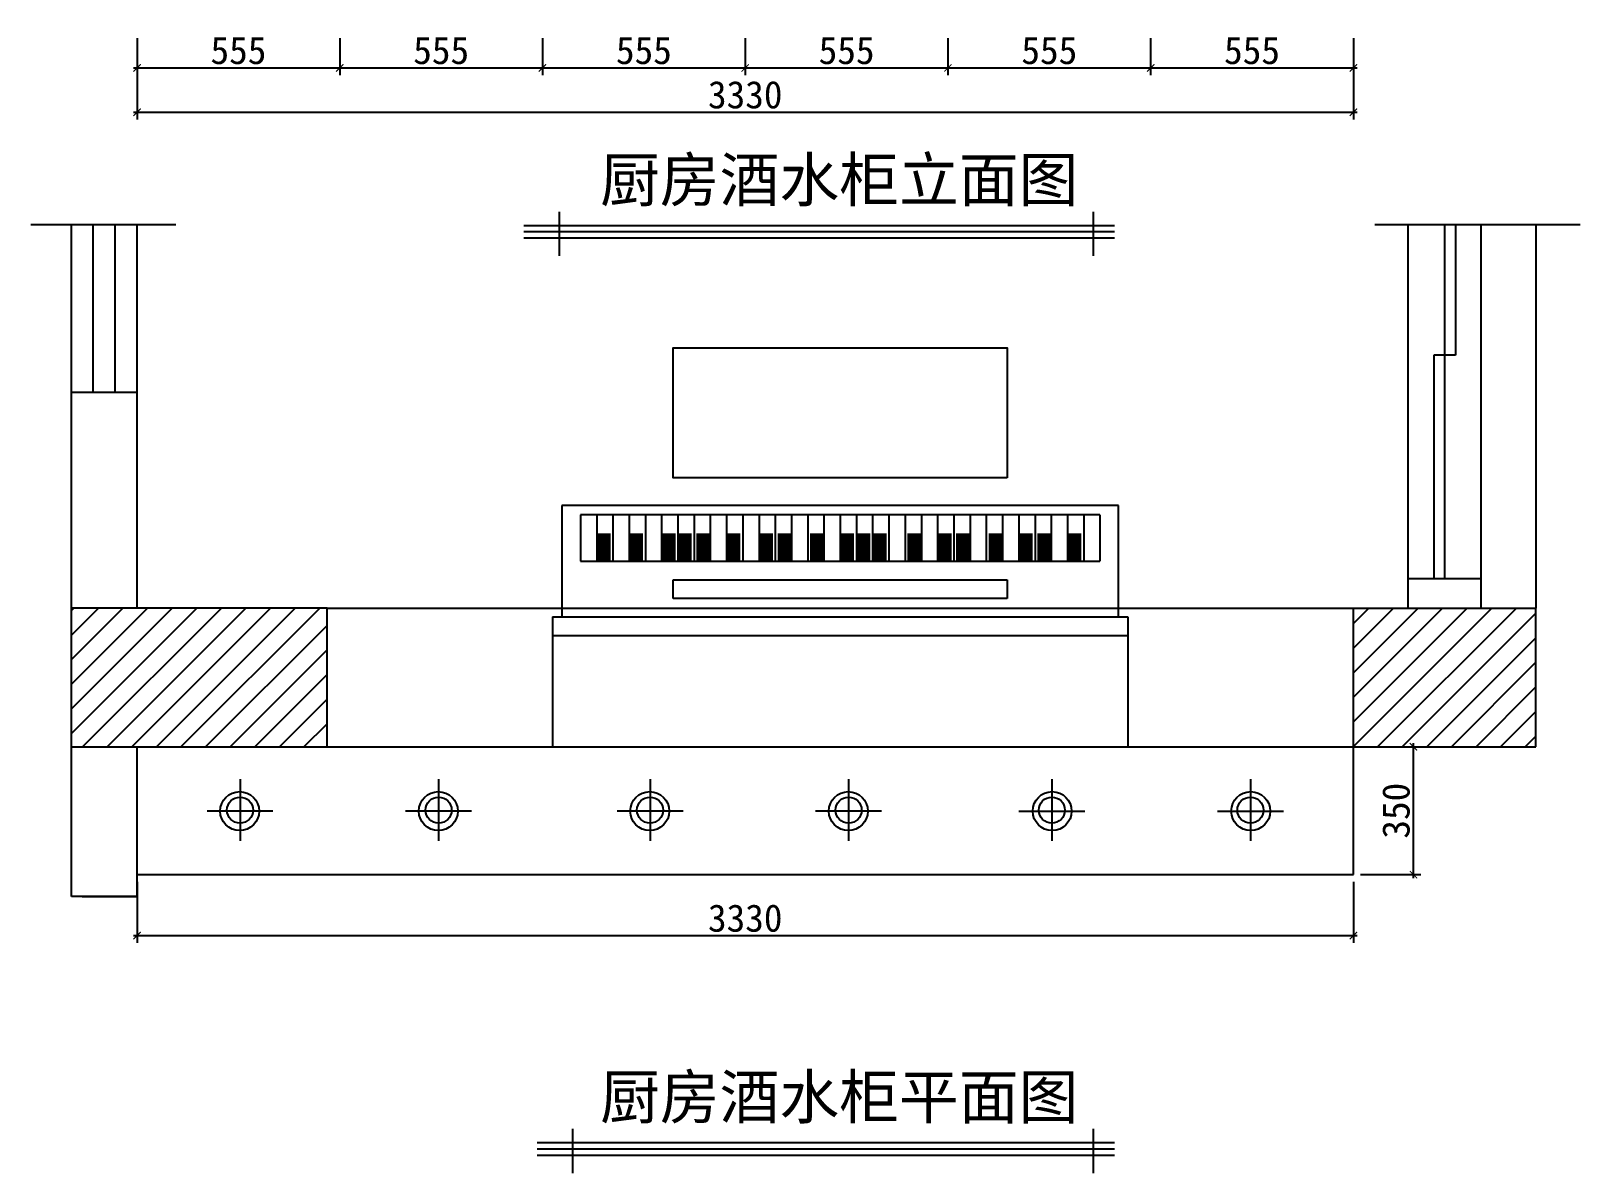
# Model space of a CAD drawing. Header units: millimetres. Extents: x 71641 to 191108, y -23091 to 29972.
# Drawn here: x 167646 to 171887, y -23091 to -19963 of the extents above; entities that cross this region are included whole.
import ezdxf

# ---------------------------------------------------------------- set-up
doc = ezdxf.new("R2010")
doc.units = ezdxf.units.MM
doc.layers.add('00', color=1, linetype='Continuous')
doc.layers.add('LAYER4', color=4, linetype='Continuous')
doc.styles.add('30', font='SimSun.ttf', dxfattribs={"height": 75})
doc.styles.get("Standard").update_dxf_attribs({"font": 'SimSun.ttf', "height": 150})
doc.dimstyles.new('30', dxfattribs={"dimscale": 0, "dimtxt": 90, "dimasz": 20, "dimexe": 20, "dimexo": 20, "dimgap": 10, "dimtad": 1, "dimdec": 0, "dimzin": 0, "dimdsep": 46, "dimtxsty": '30', "dimblk": 'ARCHTICK', "dimcen": 20, "dimdle": 10, "dimclrd": 8, "dimclre": 8, "dimclrt": 2, "dimadec": 0, "dimazin": 0, "dimtfac": 1, "dimtdec": 0, "dimtmove": 2, "dimatfit": 3, "dimldrblk": 'DOT', "dimfxl": 0, "dimtolj": 2, "dimtzin": 0, "dimlwd": -1, "dimarcsym": 0})

# ---------------------------------------------------------------- blocks, each defined once
blk = doc.blocks.new('117')
at = {"color": 191, "linetype": 'ByBlock'}
for p, q in [((-36007.8, 53407.4), (-37582.6, 53407.4)), ((-37582.6, 53051.8), (-37582.6, 53407.4)), ((-36007.8, 53051.8), (-36007.8, 53407.4)), ((-37557.2, 53051.8), (-37557.2, 52747)), ((-36033.2, 52747), (-36033.2, 53051.8)), ((-37557.2, 52747), (-36033.2, 52747))]:
    blk.add_line(p, q, dxfattribs=at)
at = {"color": 8, "linetype": 'ByBlock'}
for p, q in [((-36007.8, 53102.6), (-37582.6, 53102.6)), ((-36007.8, 53051.8), (-37582.6, 53051.8)), ((-37252.4, 53001), (-36338, 53001)), ((-37252.4, 52950.2), (-37252.4, 53001)), ((-36338, 53001), (-36338, 52950.2)), ((-36338, 52950.2), (-37252.4, 52950.2)), ((-36084, 52899.4), (-37506.4, 52899.4)), ((-37506.4, 52772.4), (-37506.4, 52899.4)), ((-37462, 52772.4), (-37462, 52899.4)), ((-37417.5, 52772.4), (-37417.5, 52899.4)), ((-37373.1, 52772.4), (-37373.1, 52899.4)), ((-37328.6, 52772.4), (-37328.6, 52899.4)), ((-37284.2, 52772.4), (-37284.2, 52899.4)), ((-37239.7, 52772.4), (-37239.7, 52899.4)), ((-37195.3, 52772.4), (-37195.3, 52899.4)), ((-37150.8, 52772.4), (-37150.8, 52899.4)), ((-37106.4, 52772.4), (-37106.4, 52899.4)), ((-37061.9, 52772.4), (-37061.9, 52899.4)), ((-37017.5, 52772.4), (-37017.5, 52899.4)), ((-36973, 52772.4), (-36973, 52899.4)), ((-36928.6, 52772.4), (-36928.6, 52899.4)), ((-36884.1, 52772.4), (-36884.1, 52899.4)), ((-36839.7, 52772.4), (-36839.7, 52899.4)), ((-36795.2, 52772.4), (-36795.2, 52899.4)), ((-36750.8, 52772.4), (-36750.8, 52899.4)), ((-36706.3, 52772.4), (-36706.3, 52899.4)), ((-36661.9, 52772.4), (-36661.9, 52899.4)), ((-36617.4, 52772.4), (-36617.4, 52899.4)), ((-36573, 52772.4), (-36573, 52899.4)), ((-36528.5, 52772.4), (-36528.5, 52899.4)), ((-36484.1, 52772.4), (-36484.1, 52899.4)), ((-36439.6, 52772.4), (-36439.6, 52899.4)), ((-36395.2, 52772.4), (-36395.2, 52899.4)), ((-36350.7, 52772.4), (-36350.7, 52899.4)), ((-36306.3, 52772.4), (-36306.3, 52899.4)), ((-36261.8, 52772.4), (-36261.8, 52899.4)), ((-36217.4, 52772.4), (-36217.4, 52899.4)), ((-36172.9, 52772.4), (-36172.9, 52899.4)), ((-36128.5, 52772.4), (-36128.5, 52899.4)), ((-36084, 52772.4), (-36084, 52899.4)), ((-37506.4, 52772.4), (-36084, 52772.4))]:
    blk.add_line(p, q, dxfattribs=at)
at = {"color": 191, "linetype": 'ByBlock', "const_width": 38.1}
for points in [[(-37436.6, 52899.4), (-37436.6, 52823.2)], [(-37354, 52899.4), (-37354, 52823.2)], [(-37303.2, 52899.4), (-37303.2, 52823.2)], [(-37220.7, 52899.4), (-37220.7, 52823.2)], [(-37131.8, 52899.4), (-37131.8, 52823.2)], [(-37081, 52899.4), (-37081, 52823.2)], [(-36998.4, 52899.4), (-36998.4, 52823.2)], [(-36903.2, 52899.4), (-36903.2, 52823.2)], [(-36858.7, 52899.4), (-36858.7, 52823.2)], [(-36814.3, 52899.4), (-36814.3, 52823.2)], [(-36731.7, 52899.4), (-36731.7, 52823.2)], [(-36642.8, 52899.4), (-36642.8, 52823.2)], [(-36592, 52899.4), (-36592, 52823.2)], [(-36503.1, 52899.4), (-36503.1, 52823.2)], [(-36420.6, 52899.4), (-36420.6, 52823.2)], [(-36369.8, 52899.4), (-36369.8, 52823.2)], [(-36325.3, 52899.4), (-36325.3, 52823.2)], [(-36236.4, 52899.4), (-36236.4, 52823.2)], [(-36147.5, 52899.4), (-36147.5, 52823.2)]]:
    blk.add_lwpolyline(points, dxfattribs=at)
at = {"color": 191, "linetype": 'ByBlock'}
blk.add_lwpolyline([(-37252.4, 52670.8), (-36338, 52670.8), (-36338, 52315.2), (-37252.4, 52315.2)], close=True, dxfattribs=at)
blk = doc.blocks.new('_ARCHTICK')
at = {"color": 0, "linetype": 'ByBlock', "const_width": 0.15}
blk.add_lwpolyline([(-0.5, -0.5), (0.5, 0.5)], dxfattribs=at)
blk = doc.blocks.new('*D303')
at = {"color": 8, "lineweight": -2}
for p, q in [((167936.5, -22293.3), (167936.5, -22460.3)), ((171266.5, -22293.3), (171266.5, -22460.3))]:
    blk.add_line(p, q, dxfattribs=at)
at = {"color": 8}
blk.add_line((167926.5, -22440.3), (171276.5, -22440.3), dxfattribs=at)
at = {"layer": 'Defpoints', "color": 0}
for p in [(167936.5, -22273.3), (171266.5, -22273.3), (171266.5, -22440.3)]:
    blk.add_point(p, dxfattribs=at)
at = {"color": 8, "xscale": 20, "yscale": 20, "zscale": 20, "rotation": 180}
blk.add_blockref('_ARCHTICK', (167936.5, -22440.3), dxfattribs=at)
at = {"color": 8, "xscale": 20, "yscale": 20, "zscale": 20}
blk.add_blockref('_ARCHTICK', (171266.5, -22440.3), dxfattribs=at)
at = {"color": 2, "insert": (169601.5, -22392.8), "char_height": 75, "attachment_point": 5, "style": '30'}
blk.add_mtext('\\A2;3330', dxfattribs=at)
blk = doc.blocks.new('_Dot')
at = {"color": 0, "linetype": 'ByBlock', "lineweight": -2}
blk.add_line((-0.5, 0), (-1, 0), dxfattribs=at)
at = {"color": 0, "linetype": 'ByBlock', "const_width": 0.5}
blk.add_lwpolyline([(-0.25, 0, 1), (0.25, 0, 1)], format="xyb", close=True, dxfattribs=at)
blk = doc.blocks.new('DOT')
at = {"color": 0, "linetype": 'ByBlock'}
blk.add_line((-0.5, 0), (-1, 0), dxfattribs=at)
at = {"color": 0, "linetype": 'ByBlock', "const_width": 0.5}
blk.add_lwpolyline([(-0.25, 0, 1), (0.25, 0, 1)], format="xyb", close=True, dxfattribs=at)
blk = doc.blocks.new('*D304')
at = {"color": 8, "lineweight": -2}
for p, q in [((171286.5, -21923.3), (171451.1, -21923.3)), ((171286.5, -22273.3), (171451.1, -22273.3))]:
    blk.add_line(p, q, dxfattribs=at)
at = {"color": 8}
blk.add_line((171431.1, -22283.3), (171431.1, -21913.3), dxfattribs=at)
at = {"layer": 'Defpoints', "color": 0}
for p in [(171266.5, -21923.3), (171431.1, -21923.3), (171266.5, -22273.3)]:
    blk.add_point(p, dxfattribs=at)
at = {"color": 8, "xscale": 20, "yscale": 20, "zscale": 20}
for p, rotation in [((171431.1, -21923.3), 90), ((171431.1, -22273.3), 270)]:
    blk.add_blockref('_ARCHTICK', p, dxfattribs=dict(at, rotation=rotation))
at = {"color": 2, "insert": (171383.6, -22098.3), "char_height": 75, "attachment_point": 5, "rotation": 90, "style": '30'}
blk.add_mtext('\\A2;350', dxfattribs=at)
blk = doc.blocks.new('*D305')
at = {"color": 8, "lineweight": -2}
for p, q in [((167936.5, -19983), (167936.5, -20084.2)), ((168491.5, -19983), (168491.5, -20084.2))]:
    blk.add_line(p, q, dxfattribs=at)
at = {"color": 8}
blk.add_line((167926.5, -20064.2), (168501.5, -20064.2), dxfattribs=at)
at = {"layer": 'Defpoints', "color": 0}
for p in [(167936.5, -19963), (168491.5, -19963), (168491.5, -20064.2)]:
    blk.add_point(p, dxfattribs=at)
at = {"color": 8, "xscale": 20, "yscale": 20, "zscale": 20, "rotation": 180}
blk.add_blockref('_ARCHTICK', (167936.5, -20064.2), dxfattribs=at)
at = {"color": 8, "xscale": 20, "yscale": 20, "zscale": 20}
blk.add_blockref('_ARCHTICK', (168491.5, -20064.2), dxfattribs=at)
at = {"color": 2, "insert": (168214, -20016.7), "char_height": 75, "attachment_point": 5, "style": '30'}
blk.add_mtext('\\A2;555', dxfattribs=at)
blk = doc.blocks.new('*D306')
at = {"color": 8, "lineweight": -2}
for p, q in [((168491.5, -19983), (168491.5, -20084.2)), ((169046.5, -19983), (169046.5, -20084.2))]:
    blk.add_line(p, q, dxfattribs=at)
at = {"color": 8}
blk.add_line((168481.5, -20064.2), (169056.5, -20064.2), dxfattribs=at)
at = {"layer": 'Defpoints', "color": 0}
for p in [(168491.5, -19963), (169046.5, -19963), (169046.5, -20064.2)]:
    blk.add_point(p, dxfattribs=at)
at = {"color": 8, "xscale": 20, "yscale": 20, "zscale": 20, "rotation": 180}
blk.add_blockref('_ARCHTICK', (168491.5, -20064.2), dxfattribs=at)
at = {"color": 8, "xscale": 20, "yscale": 20, "zscale": 20}
blk.add_blockref('_ARCHTICK', (169046.5, -20064.2), dxfattribs=at)
at = {"color": 2, "insert": (168769, -20016.7), "char_height": 75, "attachment_point": 5, "style": '30'}
blk.add_mtext('\\A2;555', dxfattribs=at)
blk = doc.blocks.new('*D307')
at = {"color": 8, "lineweight": -2}
for p, q in [((169046.5, -19983), (169046.5, -20084.2)), ((169601.5, -19983), (169601.5, -20084.2))]:
    blk.add_line(p, q, dxfattribs=at)
at = {"color": 8}
blk.add_line((169036.5, -20064.2), (169611.5, -20064.2), dxfattribs=at)
at = {"layer": 'Defpoints', "color": 0}
for p in [(169046.5, -19963), (169601.5, -19963), (169601.5, -20064.2)]:
    blk.add_point(p, dxfattribs=at)
at = {"color": 8, "xscale": 20, "yscale": 20, "zscale": 20, "rotation": 180}
blk.add_blockref('_ARCHTICK', (169046.5, -20064.2), dxfattribs=at)
at = {"color": 8, "xscale": 20, "yscale": 20, "zscale": 20}
blk.add_blockref('_ARCHTICK', (169601.5, -20064.2), dxfattribs=at)
at = {"color": 2, "insert": (169324, -20016.7), "char_height": 75, "attachment_point": 5, "style": '30'}
blk.add_mtext('\\A2;555', dxfattribs=at)
blk = doc.blocks.new('*D308')
at = {"color": 8, "lineweight": -2}
for p, q in [((169601.5, -19983), (169601.5, -20084.2)), ((170156.5, -19983), (170156.5, -20084.2))]:
    blk.add_line(p, q, dxfattribs=at)
at = {"color": 8}
blk.add_line((169591.5, -20064.2), (170166.5, -20064.2), dxfattribs=at)
at = {"layer": 'Defpoints', "color": 0}
for p in [(169601.5, -19963), (170156.5, -19963), (170156.5, -20064.2)]:
    blk.add_point(p, dxfattribs=at)
at = {"color": 8, "xscale": 20, "yscale": 20, "zscale": 20, "rotation": 180}
blk.add_blockref('_ARCHTICK', (169601.5, -20064.2), dxfattribs=at)
at = {"color": 8, "xscale": 20, "yscale": 20, "zscale": 20}
blk.add_blockref('_ARCHTICK', (170156.5, -20064.2), dxfattribs=at)
at = {"color": 2, "insert": (169879, -20016.7), "char_height": 75, "attachment_point": 5, "style": '30'}
blk.add_mtext('\\A2;555', dxfattribs=at)
blk = doc.blocks.new('*D309')
at = {"color": 8, "lineweight": -2}
for p, q in [((170156.5, -19983), (170156.5, -20084.2)), ((170711.5, -19983), (170711.5, -20084.2))]:
    blk.add_line(p, q, dxfattribs=at)
at = {"color": 8}
blk.add_line((170146.5, -20064.2), (170721.5, -20064.2), dxfattribs=at)
at = {"layer": 'Defpoints', "color": 0}
for p in [(170156.5, -19963), (170711.5, -19963), (170711.5, -20064.2)]:
    blk.add_point(p, dxfattribs=at)
at = {"color": 8, "xscale": 20, "yscale": 20, "zscale": 20, "rotation": 180}
blk.add_blockref('_ARCHTICK', (170156.5, -20064.2), dxfattribs=at)
at = {"color": 8, "xscale": 20, "yscale": 20, "zscale": 20}
blk.add_blockref('_ARCHTICK', (170711.5, -20064.2), dxfattribs=at)
at = {"color": 2, "insert": (170434, -20016.7), "char_height": 75, "attachment_point": 5, "style": '30'}
blk.add_mtext('\\A2;555', dxfattribs=at)
blk = doc.blocks.new('*D310')
at = {"color": 8, "lineweight": -2}
for p, q in [((170711.5, -19983), (170711.5, -20084.2)), ((171266.5, -19983), (171266.5, -20084.2))]:
    blk.add_line(p, q, dxfattribs=at)
at = {"color": 8}
blk.add_line((170701.5, -20064.2), (171276.5, -20064.2), dxfattribs=at)
at = {"layer": 'Defpoints', "color": 0}
for p in [(170711.5, -19963), (171266.5, -19963), (171266.5, -20064.2)]:
    blk.add_point(p, dxfattribs=at)
at = {"color": 8, "xscale": 20, "yscale": 20, "zscale": 20, "rotation": 180}
blk.add_blockref('_ARCHTICK', (170711.5, -20064.2), dxfattribs=at)
at = {"color": 8, "xscale": 20, "yscale": 20, "zscale": 20}
blk.add_blockref('_ARCHTICK', (171266.5, -20064.2), dxfattribs=at)
at = {"color": 2, "insert": (170989, -20016.7), "char_height": 75, "attachment_point": 5, "style": '30'}
blk.add_mtext('\\A2;555', dxfattribs=at)
blk = doc.blocks.new('*D311')
at = {"color": 8, "lineweight": -2}
for p, q in [((167936.5, -20003.1), (167936.5, -20205.5)), ((171266.5, -20003.1), (171266.5, -20205.5))]:
    blk.add_line(p, q, dxfattribs=at)
at = {"color": 8}
blk.add_line((167926.5, -20185.5), (171276.5, -20185.5), dxfattribs=at)
at = {"layer": 'Defpoints', "color": 0}
for p in [(167936.5, -19983.1), (171266.5, -19983.1), (171266.5, -20185.5)]:
    blk.add_point(p, dxfattribs=at)
at = {"color": 8, "xscale": 20, "yscale": 20, "zscale": 20, "rotation": 180}
blk.add_blockref('_ARCHTICK', (167936.5, -20185.5), dxfattribs=at)
at = {"color": 8, "xscale": 20, "yscale": 20, "zscale": 20}
blk.add_blockref('_ARCHTICK', (171266.5, -20185.5), dxfattribs=at)
at = {"color": 2, "insert": (169601.5, -20138), "char_height": 75, "attachment_point": 5, "style": '30'}
blk.add_mtext('\\A2;3330', dxfattribs=at)

msp = doc.modelspace()

# ---------------------------------------------------------------- hatches: boundary and pattern name
h = msp.add_hatch()
h.set_pattern_fill('ANSI31', color=8, scale=15, style=0)
h.set_pattern_definition([(45, (72689.683, -26499.81), (-33.67596, 33.67596), [])])
h.paths.add_polyline_path([(167756.5, -21543.3), (167756.5, -21923.3), (168456.5, -21923.3), (168456.5, -21543.3)])
h = msp.add_hatch()
h.set_pattern_fill('ANSI31', color=8, scale=15, style=0)
h.set_pattern_definition([(45, (90088.734, -18506.145), (-33.67596, 33.67596), [])])
h.paths.add_polyline_path([(171266.5, -21543.3), (171266.5, -21923.3), (171766.5, -21923.3), (171766.5, -21543.3)])

# ---------------------------------------------------------------- linework, layer by layer
at = {"color": 1}
for p, q in [((167646, -20492.8), (168042.9, -20492.8)), ((171324.9, -20492.8), (171887.1, -20492.8)), ((171766.5, -20492.8), (171766.5, -21543.3))]:
    msp.add_line(p, q, dxfattribs=at)
for p, q in [((167756.5, -21923.3), (167756.5, -20492.8)), ((167936.5, -21543.3), (167936.5, -20492.8)), ((167936.5, -20953.3), (167756.5, -20953.3)), ((167756.5, -21923.3), (167756.5, -21543.3)), ((168456.5, -21543.3), (167756.5, -21543.3)), ((168456.5, -21923.3), (168456.5, -21543.3)), ((171266.5, -21543.3), (171766.5, -21543.3)), ((171266.5, -21543.3), (171766.5, -21543.3)), ((171266.5, -21923.3), (171266.5, -21543.3)), ((171766.5, -21923.3), (171766.5, -21543.3)), ((167756.5, -22333.3), (167756.5, -21923.3)), ((167756.5, -21923.3), (168456.5, -21923.3)), ((167936.5, -22333.3), (167936.5, -21923.3)), ((171266.5, -21923.3), (171766.5, -21923.3)), ((171266.5, -21923.3), (171766.5, -21923.3)), ((167936.5, -22333.3), (167756.5, -22333.3)), ((167936.5, -22333.3), (167756.5, -22333.3))]:
    msp.add_line(p, q)
at = {"color": 3}
for p, q in [((167816.5, -20953.3), (167816.5, -20492.8)), ((167876.5, -20953.3), (167876.5, -20492.8)), ((168456.5, -21543.3), (171266.5, -21543.3)), ((168456.5, -21923.3), (171266.5, -21923.3)), ((171266.5, -22273.3), (171266.5, -21923.3)), ((167936.5, -22273.3), (171266.5, -22273.3))]:
    msp.add_line(p, q, dxfattribs=at)
at = {"color": 8}
for p, q in [((171416.5, -21463.3), (171416.5, -20492.8)), ((171616.5, -21463.3), (171616.5, -20492.8)), ((168218.3, -22012.4), (168218.3, -22181)), ((168762, -22012.4), (168762, -22181)), ((169340.9, -22012.4), (169340.9, -22181)), ((169884.6, -22012.4), (169884.6, -22181)), ((170441.1, -22012.4), (170441.1, -22181)), ((170984.7, -22012.4), (170984.7, -22181)), ((168308.6, -22099.4), (168128.1, -22099.4)), ((168852.3, -22099.4), (168671.7, -22099.4)), ((169431.2, -22099.4), (169250.6, -22099.4)), ((169974.9, -22099.4), (169794.3, -22099.4)), ((170350.8, -22099.4), (170531.3, -22099.4)), ((170894.5, -22099.4), (171075, -22099.4))]:
    msp.add_line(p, q, dxfattribs=at)
at = {"color": 4}
for p, q in [((171516.5, -20492.8), (171516.5, -20850.8)), ((171546.5, -20492.8), (171546.5, -20850.8)), ((171486.5, -20850.8), (171486.5, -21463.3)), ((171546.5, -20850.8), (171486.5, -20850.8)), ((171516.5, -20850.8), (171516.5, -21463.3))]:
    msp.add_line(p, q, dxfattribs=at)
at = {"color": 0}
for p, q in [((171616.5, -21463.3), (171416.5, -21463.3)), ((171416.5, -21543.3), (171416.5, -21463.3)), ((171616.5, -21543.3), (171616.5, -21463.3)), ((167786.5, -22333.3), (167936.5, -22333.3))]:
    msp.add_line(p, q, dxfattribs=at)
at = {"color": 2}
for centre in [(168217.5, -22099.4), (168761.2, -22099.4), (169340.1, -22099.4), (169883.7, -22099.4), (170441.9, -22099.4), (170985.6, -22099.4)]:
    msp.add_circle(centre, 53.3, dxfattribs=at)
at = {"color": 8}
for centre in [(168218.3, -22096.7), (168762, -22096.7), (169340.9, -22096.7), (169884.6, -22096.7), (170441.1, -22096.7), (170984.7, -22096.7)]:
    msp.add_circle(centre, 35.7, dxfattribs=at)
at = {"layer": '00', "color": 8, "lineweight": -2}
for p, q in [((169092.2, -20458, -342.9), (169092.2, -20578.9, -342.9)), ((170553.8, -20458, -342.9), (170553.8, -20578.9, -342.9)), ((170612.6, -20496.3, -342.9), (168995.2, -20496.3, -342.9)), ((170612.6, -20530.5, -342.9), (168995.2, -20530.5, -342.9)), ((169128.9, -22969.6, -342.9), (169128.9, -23090.5, -342.9)), ((170553.8, -22969.6, -342.9), (170553.8, -23090.5, -342.9)), ((170612.6, -23007.9, -342.9), (169032, -23007.9, -342.9)), ((170612.6, -23042.1, -342.9), (169032, -23042.1, -342.9))]:
    msp.add_line(p, q, dxfattribs=at)
at = {"layer": '00', "color": 2, "lineweight": -2}
for p, q in [((170612.6, -20513.4, -342.9), (168995.2, -20513.4, -342.9)), ((170612.6, -23025, -342.9), (169032, -23025, -342.9))]:
    msp.add_line(p, q, dxfattribs=at)

# ---------------------------------------------------------------- block references
at = {"layer": 'LAYER4', "rotation": 180}
msp.add_blockref('117', (133066.3, 31484.1), dxfattribs=at)

# ---------------------------------------------------------------- texts
at = {"color": 8, "char_height": 120, "width": 4366.126, "attachment_point": 3}
for s, insert in [('{\\C2;厨房酒水柜立面图}', (170513.6, -20310.3, -342.9)), ('{\\C2;厨房酒水柜平面图}', (170513.6, -22821.9, -342.9))]:
    msp.add_mtext(s, dxfattribs=dict(at, insert=insert))

# ---------------------------------------------------------------- dimensions: what is measured, and where the dimension line sits
at = {"color": 3}
for base, p1, p2, picture, middle in [((168491.5, -20064.2), (167936.5, -19963), (168491.5, -19963), '*D305', (168214, -20016.7)), ((169046.5, -20064.2), (168491.5, -19963), (169046.5, -19963), '*D306', (168769, -20016.7)), ((169601.5, -20064.2), (169046.5, -19963), (169601.5, -19963), '*D307', (169324, -20016.7)), ((170156.5, -20064.2), (169601.5, -19963), (170156.5, -19963), '*D308', (169879, -20016.7)), ((170711.5, -20064.2), (170156.5, -19963), (170711.5, -19963), '*D309', (170434, -20016.7)), ((171266.5, -20064.2), (170711.5, -19963), (171266.5, -19963), '*D310', (170989, -20016.7))]:
    dim = msp.add_linear_dim(base=base, p1=p1, p2=p2, dimstyle='30', override={"dimscale": 1, "dimtxt": 75, "dimldrblk": 'DOT'}, dxfattribs=at)
    dim.commit()
    dim.dimension.update_dxf_attribs({"geometry": picture, "text_midpoint": middle})
for p1, p2, distance, picture, middle in [((167936.5, -19983.1), (171266.5, -19983.1), -202.4, '*D311', (169601.5, -20138)), ((171266.5, -22273.3), (171266.5, -21923.3), -164.6, '*D304', (171383.6, -22098.3)), ((167936.5, -22273.3), (171266.5, -22273.3), -167, '*D303', (169601.5, -22392.8))]:
    dim = msp.add_aligned_dim(p1=p1, p2=p2, distance=distance, dimstyle='30', override={"dimscale": 1, "dimtxt": 75, "dimldrblk": 'DOT'}, dxfattribs=at)
    dim.commit()
    dim.dimension.update_dxf_attribs({"geometry": picture, "text_midpoint": middle})

doc.saveas('drawing.dxf')
